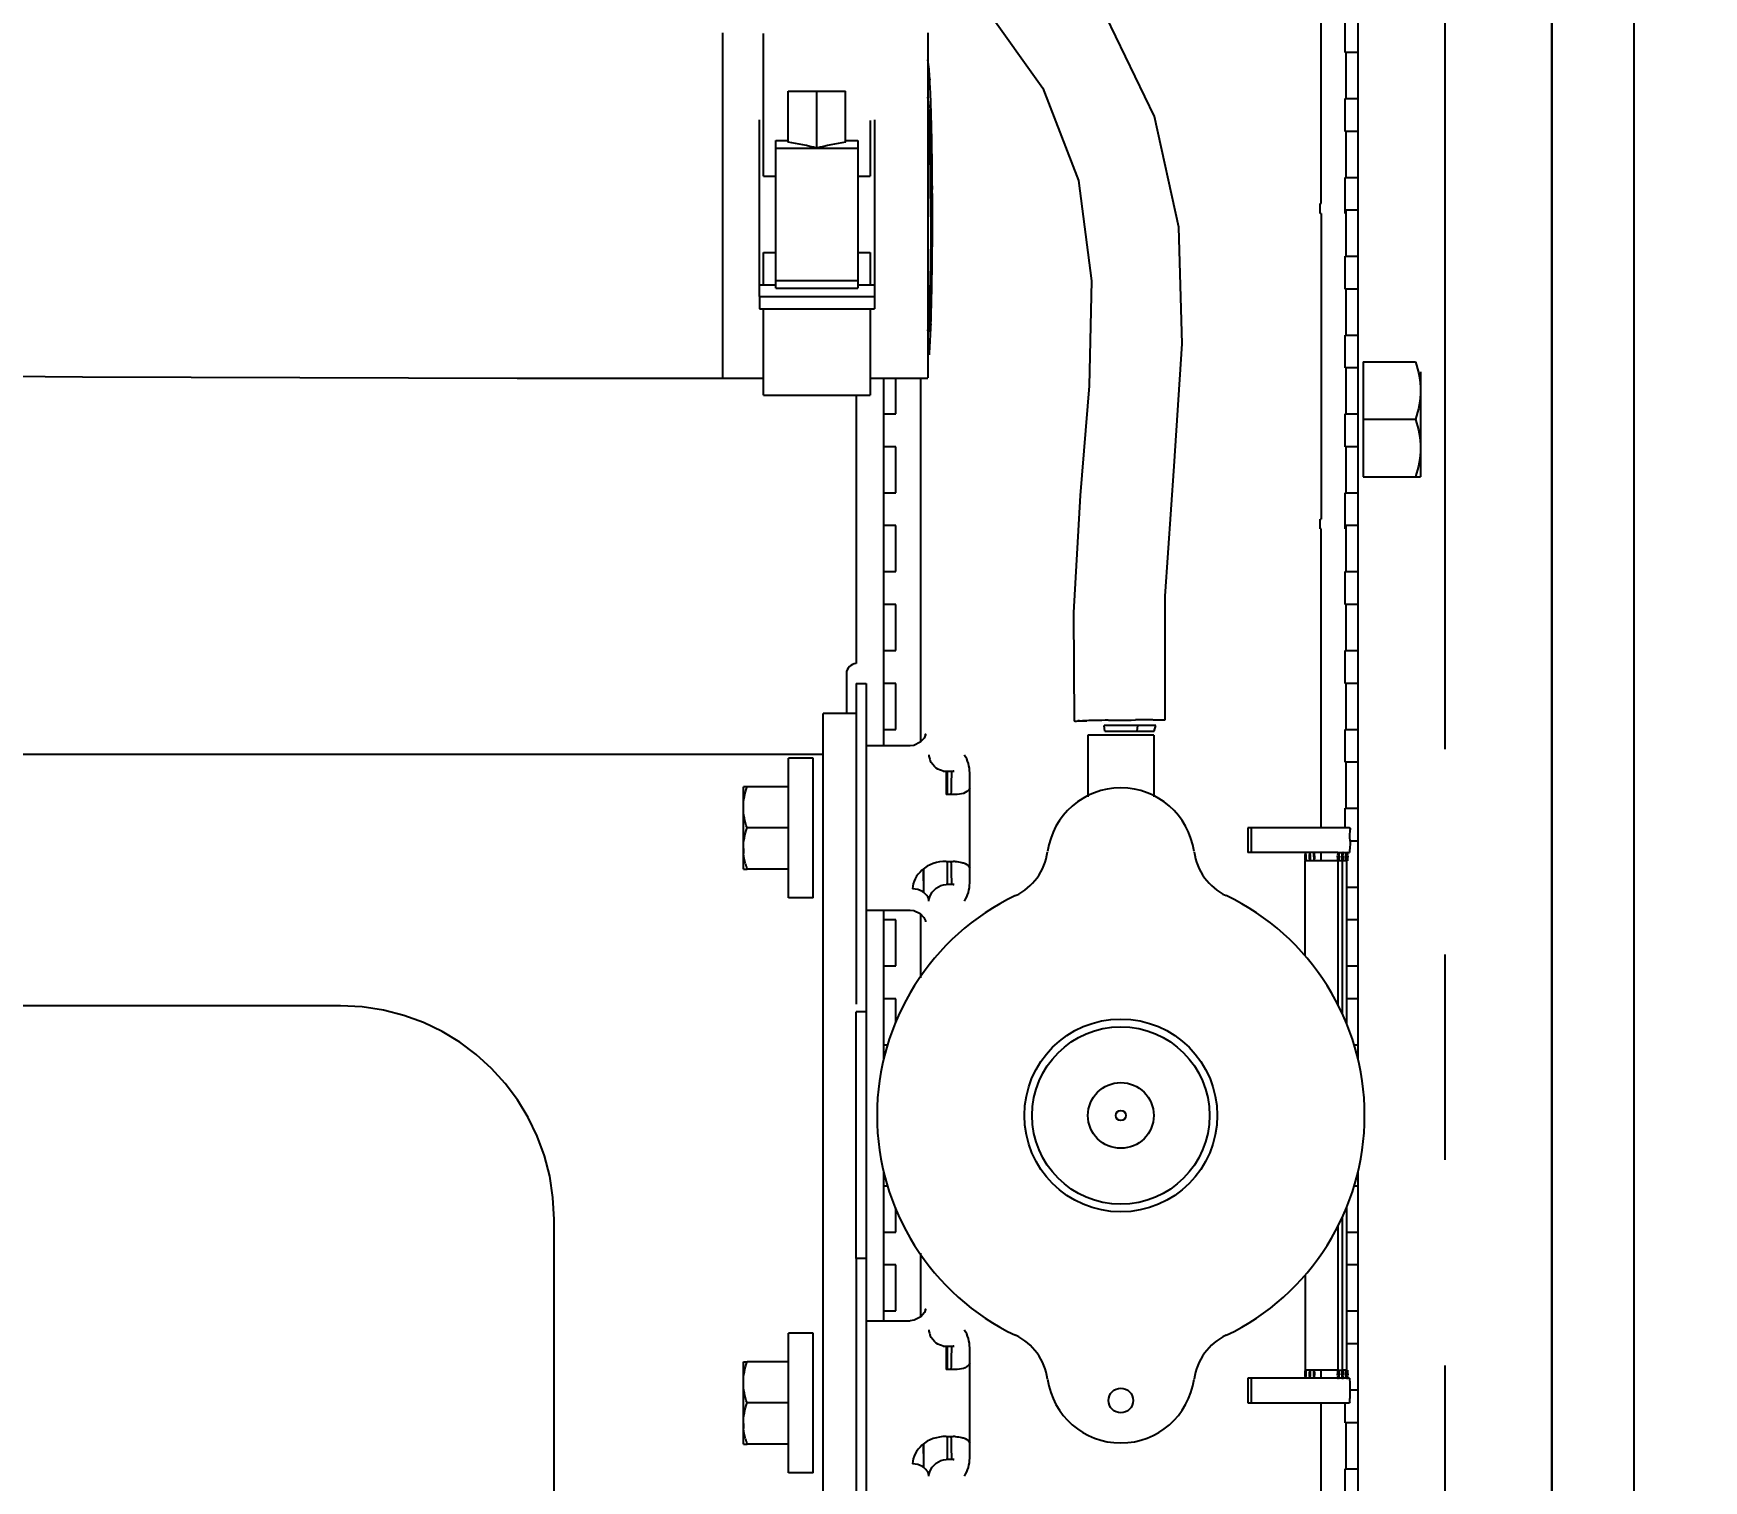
# Model space of a CAD drawing. Header units: millimetres. Extents: x 9130 to 9550, y -18883 to -17651.
# Drawn here: x 9357.52 to 9359.553, y -18045.248 to -18043.487 of the extents above; entities that cross this region are included whole.
import ezdxf

# ---------------------------------------------------------------- set-up
doc = ezdxf.new("R2010")
doc.units = ezdxf.units.MM
doc.linetypes.add('CENTER', pattern=[2, 1.25, -0.25, 0.25, -0.25])
for name, color, linetype in [('2706792_BM04DXF_CONTINUOUS_LINE', 7, 'Continuous'), ('3884027_DKREDXF_CONTINUOUS_LINE', 7, 'Continuous'), ('DEFAULT_1', 7, 'CENTER')]:
    doc.layers.add(name, color=color, linetype=linetype)
doc.styles.add('KOTE ZA MONNTAZU', font='simplex.shx', dxfattribs={"width": 0.7, "oblique": 8, "height": 3})
doc.dimstyles.new('KOTE ZA MONTAZU u cm', dxfattribs={"dimscale": 0, "dimtxt": 1.5, "dimasz": 1.5, "dimexe": 0.8, "dimexo": 0.1, "dimgap": 1, "dimtad": 1, "dimdec": 1, "dimlfac": 10, "dimzin": 12, "dimdsep": 46, "dimtxsty": 'KOTE ZA MONNTAZU', "dimcen": 1.5, "dimclrt": 1, "dimadec": 0, "dimazin": 0, "dimtfac": 1, "dimtdec": 1, "dimtmove": 0, "dimatfit": 3, "dimfxl": 1, "dimtolj": 2, "dimtzin": 0, "dimarcsym": 0})

# ---------------------------------------------------------------- blocks, each defined once
blk = doc.blocks.new('*D1102')
at = {"color": 0, "lineweight": -2, "transparency": 16777216}
for p, q in [((9345.4099, -18047.6265), (9345.4099, -18048.7074)), ((9359.4099, -18047.6265), (9359.4099, -18048.7074)), ((9346.0099, -18048.5074), (9358.8099, -18048.5074))]:
    blk.add_line(p, q, dxfattribs=at)
at = {"color": 0, "transparency": 16777216}
for points in [[(9346.0099, -18048.4074), (9346.0099, -18048.6074), (9345.4099, -18048.5074)], [(9358.8099, -18048.4074), (9358.8099, -18048.6074), (9359.4099, -18048.5074)]]:
    blk.add_solid(points, dxfattribs=at)
at = {"layer": 'Defpoints', "color": 0, "transparency": 16777216}
for p in [(9345.4099, -18047.5265), (9359.4099, -18047.5265), (9359.4099, -18048.5074)]:
    blk.add_point(p, dxfattribs=at)
at = {"color": 1, "transparency": 16777216, "insert": (9352.4099, -18047.7074), "char_height": 3, "width": 6.923188, "attachment_point": 5, "style": 'KOTE ZA MONNTAZU'}
blk.add_mtext('\\A2;{\\H0.4x;140 cm}', dxfattribs=at)

msp = doc.modelspace()

# ---------------------------------------------------------------- linework, layer by layer
at = {"color": 1}
for points in [[(9362.0099, -18042.1815), (9362.0099, -18047.1815), (9362.1099, -18047.1815), (9362.1099, -18042.1815), (9362.0099, -18042.1815), (9360.5684, -18043.254), (9359.3684, -18043.254), (9359.3684, -18046.354), (9360.5684, -18046.354), (9362.0099, -18047.1815)], [(9359.3684, -18043.254), (9359.4684, -18043.254), (9359.4684, -18046.354), (9360.4684, -18046.354), (9360.4684, -18043.254), (9360.5684, -18043.254), (9360.5684, -18046.354), (9359.3684, -18046.354), (9359.3684, -18043.254), (9360.4684, -18043.254)]]:
    msp.add_lwpolyline(points, dxfattribs=at)
at = {"layer": '2706792_BM04DXF_CONTINUOUS_LINE', "color": 7, "linetype": 'Continuous'}
msp.add_line((9359.3684, -18046.3582), (9359.3684, -18043.3281), dxfattribs=at)
at = {"layer": '3884027_DKREDXF_CONTINUOUS_LINE', "color": 7, "linetype": 'Continuous'}
for p, q in [((9359.0879, -18043.694), (9359.0879, -18043.138)), ((9359.1169, -18043.51), (9359.1169, -18043.47)), ((9359.1329, -18043.51), (9359.1329, -18043.47)), ((9358.3589, -18043.4859), (9358.3589, -18043.9059)), ((9358.4089, -18043.6604), (9358.4089, -18043.487)), ((9358.6089, -18043.4859), (9358.6089, -18043.9059)), ((9359.1179, -18043.51), (9359.1179, -18043.566)), ((9359.1329, -18043.51), (9359.1179, -18043.51)), ((9359.1169, -18043.606), (9359.1169, -18043.566)), ((9359.1179, -18043.566), (9359.1329, -18043.566)), ((9359.1329, -18043.606), (9359.1329, -18043.566)), ((9358.4039, -18043.8071), (9358.4039, -18043.592)), ((9358.5389, -18043.5929), (9358.5389, -18043.6604)), ((9358.5439, -18043.592), (9358.5439, -18043.8071)), ((9358.4239, -18043.617), (9358.4389, -18043.617)), ((9358.5089, -18043.617), (9358.5239, -18043.617)), ((9359.1179, -18043.606), (9359.1179, -18043.662)), ((9359.1329, -18043.606), (9359.1179, -18043.606)), ((9358.4089, -18043.6604), (9358.4239, -18043.6604)), ((9358.5239, -18043.6604), (9358.5389, -18043.6604)), ((9359.1169, -18043.706), (9359.1169, -18043.662)), ((9359.1179, -18043.662), (9359.1329, -18043.662)), ((9359.1329, -18043.702), (9359.1329, -18043.662)), ((9358.613, -18043.705), (9358.613, -18043.7019)), ((9358.613, -18043.707), (9358.613, -18043.705)), ((9359.0866, -18043.706), (9359.0866, -18043.694)), ((9359.0866, -18043.694), (9359.0879, -18043.694)), ((9359.1179, -18043.702), (9359.1179, -18043.758)), ((9359.1329, -18043.702), (9359.1179, -18043.702)), ((9358.6125, -18043.7099), (9358.613, -18043.707)), ((9358.613, -18043.7096), (9358.613, -18043.707)), ((9359.0879, -18043.706), (9359.0866, -18043.706)), ((9359.0879, -18043.706), (9359.0879, -18044.078)), ((9358.4089, -18043.7928), (9358.4089, -18043.7536)), ((9358.4089, -18043.7536), (9358.4239, -18043.7536)), ((9358.5239, -18043.7536), (9358.5389, -18043.7536)), ((9358.5389, -18043.7536), (9358.5389, -18043.7928)), ((9359.1169, -18043.798), (9359.1169, -18043.758)), ((9359.1179, -18043.758), (9359.1329, -18043.758)), ((9359.1329, -18043.798), (9359.1329, -18043.758)), ((9358.4039, -18043.7928), (9358.4239, -18043.7928)), ((9358.4039, -18043.8071), (9358.5439, -18043.8071)), ((9358.4239, -18043.797), (9358.5239, -18043.797)), ((9358.5239, -18043.7928), (9358.5439, -18043.7928)), ((9359.1179, -18043.798), (9359.1179, -18043.854)), ((9359.1329, -18043.798), (9359.1179, -18043.798)), ((9358.4089, -18043.927), (9358.4089, -18043.8211)), ((9358.5389, -18043.822), (9358.5389, -18043.927)), ((9358.6126, -18043.8405), (9358.6126, -18043.842)), ((9359.1169, -18043.894), (9359.1169, -18043.854)), ((9359.1179, -18043.854), (9359.1329, -18043.854)), ((9359.1329, -18043.894), (9359.1329, -18043.854)), ((9359.1389, -18043.8865), (9359.1389, -18044.0265)), ((9358.5699, -18043.95), (9358.5699, -18043.9059)), ((9358.5999, -18043.9059), (9358.5999, -18044.3495)), ((9359.1179, -18043.894), (9359.1179, -18043.95)), ((9359.1329, -18043.894), (9359.1179, -18043.894)), ((9358.5219, -18043.927), (9358.5219, -18044.254)), ((9358.5549, -18043.95), (9358.5549, -18043.99)), ((9358.5549, -18043.95), (9358.5699, -18043.95)), ((9359.1169, -18043.99), (9359.1169, -18043.95)), ((9359.1179, -18043.95), (9359.1329, -18043.95)), ((9359.1329, -18043.99), (9359.1329, -18043.95)), ((9358.5699, -18043.99), (9358.5549, -18043.99)), ((9358.5699, -18044.046), (9358.5699, -18043.99)), ((9359.1179, -18043.99), (9359.1179, -18044.046)), ((9359.1329, -18043.99), (9359.1179, -18043.99)), ((9358.5549, -18044.046), (9358.5549, -18044.086)), ((9358.5549, -18044.046), (9358.5699, -18044.046)), ((9359.1169, -18044.09), (9359.1169, -18044.046)), ((9359.1179, -18044.046), (9359.1329, -18044.046)), ((9359.1329, -18044.086), (9359.1329, -18044.046)), ((9358.5699, -18044.086), (9358.5549, -18044.086)), ((9358.5699, -18044.142), (9358.5699, -18044.086)), ((9359.0866, -18044.09), (9359.0866, -18044.078)), ((9359.0866, -18044.078), (9359.0879, -18044.078)), ((9359.0879, -18044.09), (9359.0866, -18044.09)), ((9359.0879, -18044.454), (9359.0879, -18044.09)), ((9359.1179, -18044.086), (9359.1179, -18044.142)), ((9359.1329, -18044.086), (9359.1179, -18044.086)), ((9358.5549, -18044.142), (9358.5549, -18044.182)), ((9358.5549, -18044.142), (9358.5699, -18044.142)), ((9359.1169, -18044.182), (9359.1169, -18044.142)), ((9359.1179, -18044.142), (9359.1329, -18044.142)), ((9359.1329, -18044.182), (9359.1329, -18044.142)), ((9358.5699, -18044.182), (9358.5549, -18044.182)), ((9358.5699, -18044.238), (9358.5699, -18044.182)), ((9359.1179, -18044.182), (9359.1179, -18044.238)), ((9359.1329, -18044.182), (9359.1179, -18044.182)), ((9358.5549, -18044.238), (9358.5549, -18044.278)), ((9358.5549, -18044.238), (9358.5699, -18044.238)), ((9359.1169, -18044.278), (9359.1169, -18044.238)), ((9359.1179, -18044.238), (9359.1329, -18044.238)), ((9359.1329, -18044.278), (9359.1329, -18044.238)), ((9358.5099, -18044.266), (9358.5099, -18044.3145)), ((9358.5699, -18044.278), (9358.5549, -18044.278)), ((9358.5699, -18044.334), (9358.5699, -18044.278)), ((9359.1179, -18044.278), (9359.1179, -18044.334)), ((9359.1329, -18044.278), (9359.1179, -18044.278)), ((9358.5549, -18044.334), (9358.5549, -18044.354)), ((9358.5549, -18044.334), (9358.5699, -18044.334)), ((9358.8244, -18044.336), (9358.8235, -18044.3292)), ((9358.8864, -18044.3292), (9358.8235, -18044.3292)), ((9358.8643, -18044.3292), (9358.8634, -18044.336)), ((9359.1169, -18044.374), (9359.1169, -18044.334)), ((9359.1179, -18044.334), (9359.1329, -18044.334)), ((9359.1329, -18044.374), (9359.1329, -18044.334)), ((9358.8839, -18044.3412), (9358.8039, -18044.3412)), ((9358.8244, -18044.336), (9358.8846, -18044.336)), ((9358.4694, -18044.539), (9358.4694, -18044.369)), ((9359.1179, -18044.374), (9359.1179, -18044.43)), ((9359.1329, -18044.374), (9359.1179, -18044.374)), ((9358.6312, -18044.385), (9358.6312, -18044.4132)), ((9358.6312, -18044.385), (9358.6399, -18044.385)), ((9358.6329, -18044.4132), (9358.6329, -18044.385)), ((9358.3844, -18044.504), (9358.3844, -18044.404)), ((9358.3889, -18044.404), (9358.3844, -18044.404)), ((9358.6399, -18044.4132), (9358.6312, -18044.4132)), ((9359.1169, -18044.454), (9359.1169, -18044.43)), ((9359.1179, -18044.43), (9359.1329, -18044.43)), ((9359.1329, -18044.47), (9359.1329, -18044.43)), ((9358.9985, -18044.454), (9358.9985, -18044.484)), ((9359.0029, -18044.454), (9358.9985, -18044.454)), ((9359.0029, -18044.484), (9359.0029, -18044.454)), ((9359.1329, -18044.47), (9359.1227, -18044.47)), ((9358.6312, -18044.4948), (9358.6399, -18044.4948)), ((9358.6329, -18044.523), (9358.6329, -18044.4948)), ((9359.1078, -18044.484), (9358.9985, -18044.484)), ((9359.1082, -18044.494), (9359.0682, -18044.494)), ((9359.0879, -18044.494), (9359.0879, -18044.484)), ((9359.1187, -18044.494), (9359.1096, -18044.494)), ((9359.1179, -18044.484), (9359.1179, -18044.494)), ((9358.3844, -18044.504), (9358.3889, -18044.504)), ((9358.6039, -18044.5197), (9358.6039, -18044.5037)), ((9358.6399, -18044.523), (9358.6312, -18044.523)), ((9359.1197, -18044.526), (9359.1329, -18044.526)), ((9359.1329, -18044.566), (9359.1329, -18044.526)), ((9358.5549, -18044.554), (9358.5549, -18044.566)), ((9358.5999, -18044.5586), (9358.5999, -18044.6365)), ((9358.5699, -18044.566), (9358.5549, -18044.566)), ((9358.5699, -18044.622), (9358.5699, -18044.566)), ((9359.1329, -18044.566), (9359.1197, -18044.566)), ((9358.5549, -18044.622), (9358.5549, -18044.662)), ((9358.5549, -18044.622), (9358.5699, -18044.622)), ((9359.1197, -18044.622), (9359.1329, -18044.622)), ((9359.1329, -18044.662), (9359.1329, -18044.622)), ((9358.5339, -18044.678), (9358.5219, -18044.678)), ((9358.5339, -18044.678), (9358.5339, -18044.978)), ((9358.5699, -18044.662), (9358.5549, -18044.662)), ((9358.5699, -18044.6914), (9358.5699, -18044.662)), ((9359.1329, -18044.662), (9359.1197, -18044.662)), ((9358.5549, -18044.718), (9358.5549, -18044.7367)), ((9358.5549, -18044.718), (9358.56, -18044.718)), ((9359.1278, -18044.718), (9359.1329, -18044.718)), ((9359.1329, -18044.7367), (9359.1329, -18044.718)), ((9358.5549, -18044.8713), (9358.5549, -18044.89)), ((9359.1329, -18044.89), (9359.1329, -18044.8713)), ((9358.56, -18044.89), (9358.5549, -18044.89)), ((9359.1329, -18044.89), (9359.1278, -18044.89)), ((9358.5699, -18044.946), (9358.5699, -18044.9166)), ((9358.5549, -18044.946), (9358.5549, -18044.986)), ((9358.5549, -18044.946), (9358.5699, -18044.946)), ((9359.1197, -18044.946), (9359.1329, -18044.946)), ((9359.1329, -18044.986), (9359.1329, -18044.946)), ((9358.5339, -18044.978), (9358.5219, -18044.978)), ((9358.5699, -18044.986), (9358.5549, -18044.986)), ((9358.5699, -18045.042), (9358.5699, -18044.986)), ((9358.5999, -18044.9715), (9358.5999, -18045.0494)), ((9359.1329, -18044.986), (9359.1197, -18044.986)), ((9358.5549, -18045.042), (9358.5549, -18045.054)), ((9358.5549, -18045.042), (9358.5699, -18045.042)), ((9359.1197, -18045.042), (9359.1329, -18045.042)), ((9359.1329, -18045.082), (9359.1329, -18045.042)), ((9358.4694, -18045.239), (9358.4694, -18045.069)), ((9358.6312, -18045.085), (9358.6312, -18045.1132)), ((9358.6312, -18045.085), (9358.6399, -18045.085)), ((9358.6329, -18045.1132), (9358.6329, -18045.085)), ((9359.1329, -18045.082), (9359.1197, -18045.082)), ((9358.3844, -18045.204), (9358.3844, -18045.104)), ((9358.3844, -18045.104), (9358.3889, -18045.104)), ((9358.6399, -18045.1132), (9358.6312, -18045.1132)), ((9358.9985, -18045.124), (9358.9985, -18045.154)), ((9359.1078, -18045.124), (9358.9985, -18045.124)), ((9359.0029, -18045.154), (9359.0029, -18045.124)), ((9359.1082, -18045.114), (9359.0682, -18045.114)), ((9359.0879, -18045.124), (9359.0879, -18045.114)), ((9359.1096, -18045.114), (9359.1134, -18045.114)), ((9359.1187, -18045.114), (9359.1148, -18045.114)), ((9359.1179, -18045.114), (9359.1179, -18045.124)), ((9359.1227, -18045.138), (9359.1329, -18045.138)), ((9359.1329, -18045.178), (9359.1329, -18045.138)), ((9358.9985, -18045.154), (9359.0029, -18045.154)), ((9359.0879, -18046.47), (9359.0879, -18045.154)), ((9359.1169, -18045.178), (9359.1169, -18045.154)), ((9359.1179, -18045.178), (9359.1179, -18045.234)), ((9359.1329, -18045.178), (9359.1179, -18045.178)), ((9358.3844, -18045.204), (9358.3889, -18045.204)), ((9358.6039, -18045.2199), (9358.6039, -18045.2037)), ((9358.6312, -18045.1948), (9358.6399, -18045.1948)), ((9358.6329, -18045.223), (9358.6329, -18045.1948)), ((9358.6399, -18045.223), (9358.6312, -18045.223)), ((9359.1169, -18045.274), (9359.1169, -18045.234)), ((9359.1179, -18045.234), (9359.1329, -18045.234)), ((9359.1329, -18045.274), (9359.1329, -18045.234))]:
    msp.add_line(p, q, dxfattribs=at)
at = {"layer": '3884027_DKREDXF_CONTINUOUS_LINE', "color": 6, "linetype": 'Continuous'}
for p, q in [((9359.1329, -18043.566), (9359.1329, -18043.51)), ((9358.6113, -18043.5425), (9358.6089, -18043.5548)), ((9358.4389, -18043.6193), (9358.4389, -18043.557)), ((9358.4389, -18043.557), (9358.5089, -18043.557)), ((9358.4739, -18043.6266), (9358.4739, -18043.557)), ((9358.5089, -18043.6193), (9358.5089, -18043.557)), ((9358.4239, -18043.797), (9358.4239, -18043.617)), ((9358.5239, -18043.617), (9358.5239, -18043.797)), ((9359.1329, -18043.662), (9359.1329, -18043.606)), ((9358.4239, -18043.6266), (9358.5239, -18043.6266)), ((9359.1329, -18043.758), (9359.1329, -18043.702)), ((9358.4039, -18043.8071), (9358.4039, -18043.822)), ((9358.4239, -18043.7874), (9358.5239, -18043.7874)), ((9358.5439, -18043.8071), (9358.5439, -18043.822)), ((9359.1329, -18043.854), (9359.1329, -18043.798)), ((9358.4039, -18043.822), (9358.5439, -18043.822)), ((9358.6096, -18043.846), (9358.6131, -18043.8279)), ((9358.6121, -18043.8512), (9358.6103, -18043.842)), ((9359.1389, -18043.8865), (9359.2026, -18043.8865)), ((9358.1089, -18043.9065), (9358.4089, -18043.9065)), ((9358.5389, -18043.9065), (9358.6089, -18043.9065)), ((9358.5549, -18043.9059), (9358.5549, -18043.95)), ((9359.1329, -18043.95), (9359.1329, -18043.894)), ((9359.2089, -18043.8987), (9359.2089, -18044.0265)), ((9358.4089, -18043.927), (9358.5389, -18043.927)), ((9359.1389, -18043.9565), (9359.2026, -18043.9565)), ((9358.5549, -18043.99), (9358.5549, -18044.046)), ((9359.1329, -18044.046), (9359.1329, -18043.99)), ((9359.1389, -18044.0265), (9359.2089, -18044.0265)), ((9358.5549, -18044.086), (9358.5549, -18044.142)), ((9359.1329, -18044.142), (9359.1329, -18044.086)), ((9358.898, -18044.3225), (9358.8977, -18044.1718)), ((9358.5549, -18044.182), (9358.5549, -18044.238)), ((9359.1329, -18044.238), (9359.1329, -18044.182)), ((9358.5219, -18044.278), (9358.5219, -18044.6684)), ((9358.5219, -18044.278), (9358.5339, -18044.278)), ((9358.5339, -18044.278), (9358.5339, -18044.678)), ((9358.5549, -18044.278), (9358.5549, -18044.334)), ((9359.1329, -18044.334), (9359.1329, -18044.278)), ((9358.4814, -18045.2645), (9358.4814, -18044.3145)), ((9358.5214, -18044.3145), (9358.4814, -18044.3145)), ((9358.7916, -18044.3237), (9358.7919, -18044.3237)), ((9358.7936, -18044.3236), (9358.7945, -18044.3236)), ((9358.7945, -18044.3236), (9358.7956, -18044.3236)), ((9358.7956, -18044.3236), (9358.7971, -18044.3235)), ((9358.8287, -18044.3229), (9358.8341, -18044.3229)), ((9358.8453, -18044.3227), (9358.8509, -18044.3226)), ((9358.8509, -18044.3226), (9358.8564, -18044.3226)), ((9358.8564, -18044.3226), (9358.8618, -18044.3225)), ((9358.8846, -18044.336), (9358.8864, -18044.3292)), ((9358.5874, -18044.354), (9358.5339, -18044.354)), ((9358.592, -18044.3535), (9358.5874, -18044.354)), ((9358.5997, -18044.3497), (9358.592, -18044.3535)), ((9358.6061, -18044.3409), (9358.6062, -18044.3406)), ((9358.8039, -18044.3412), (9358.8039, -18044.416)), ((9358.8839, -18044.3412), (9358.8839, -18044.416)), ((9358.4814, -18044.3645), (9356.2353, -18044.3645)), ((9358.4394, -18044.539), (9358.4394, -18044.369)), ((9358.4694, -18044.369), (9358.4394, -18044.369)), ((9359.1329, -18044.43), (9359.1329, -18044.374)), ((9358.6399, -18044.385), (9358.641, -18044.385)), ((9358.6599, -18044.521), (9358.6599, -18044.387)), ((9358.4394, -18044.404), (9358.3889, -18044.404)), ((9358.4394, -18044.454), (9358.3889, -18044.454)), ((9359.1222, -18044.454), (9359.0029, -18044.454)), ((9359.1329, -18044.526), (9359.1329, -18044.47)), ((9359.0682, -18044.6098), (9359.0682, -18044.494)), ((9359.1082, -18044.494), (9359.1082, -18044.6692)), ((9359.1096, -18044.484), (9359.1131, -18044.484)), ((9359.1134, -18044.494), (9359.1134, -18044.68)), ((9359.1148, -18044.484), (9359.1183, -18044.484)), ((9359.1187, -18044.494), (9359.1187, -18044.6928)), ((9359.1201, -18044.484), (9359.1222, -18044.484)), ((9358.4394, -18044.504), (9358.3889, -18044.504)), ((9358.6038, -18044.514), (9358.6036, -18044.5039)), ((9358.604, -18044.5232), (9358.6038, -18044.514)), ((9358.4694, -18044.539), (9358.4394, -18044.539)), ((9358.6042, -18044.5317), (9358.604, -18044.5232)), ((9358.641, -18044.523), (9358.6399, -18044.523)), ((9358.5339, -18044.554), (9358.5874, -18044.554)), ((9358.5549, -18044.566), (9358.5549, -18044.622)), ((9358.606, -18044.5671), (9358.6063, -18044.5682)), ((9359.1329, -18044.622), (9359.1329, -18044.566)), ((9358.5214, -18044.678), (9358.5214, -18044.978)), ((9358.5549, -18044.662), (9358.5549, -18044.718)), ((9359.1329, -18044.718), (9359.1329, -18044.662)), ((9358.5549, -18044.89), (9358.5549, -18044.946)), ((9359.1329, -18044.946), (9359.1329, -18044.89)), ((9359.1187, -18044.9152), (9359.1187, -18045.114)), ((9359.1082, -18044.9388), (9359.1082, -18045.114)), ((9359.1134, -18044.928), (9359.1134, -18045.114)), ((9358.5219, -18044.978), (9358.5219, -18045.378)), ((9358.5339, -18044.978), (9358.5339, -18045.378)), ((9358.5549, -18044.986), (9358.5549, -18045.042)), ((9359.1329, -18045.042), (9359.1329, -18044.986)), ((9359.0682, -18044.9982), (9359.0682, -18045.114)), ((9358.5339, -18045.054), (9358.5874, -18045.054)), ((9358.5925, -18045.0533), (9358.5874, -18045.054)), ((9358.6004, -18045.0492), (9358.5925, -18045.0533)), ((9358.4394, -18045.239), (9358.4394, -18045.069)), ((9358.4694, -18045.069), (9358.4394, -18045.069)), ((9358.6399, -18045.085), (9358.641, -18045.085)), ((9358.6599, -18045.221), (9358.6599, -18045.087)), ((9359.1329, -18045.138), (9359.1329, -18045.082)), ((9358.4394, -18045.104), (9358.3889, -18045.104)), ((9359.1131, -18045.124), (9359.1096, -18045.124)), ((9359.1183, -18045.124), (9359.1148, -18045.124)), ((9359.1222, -18045.124), (9359.1201, -18045.124)), ((9358.4394, -18045.154), (9358.3889, -18045.154)), ((9359.0029, -18045.154), (9359.1222, -18045.154)), ((9359.1329, -18045.234), (9359.1329, -18045.178)), ((9358.4394, -18045.204), (9358.3889, -18045.204)), ((9358.641, -18045.223), (9358.6399, -18045.223)), ((9358.4694, -18045.239), (9358.4394, -18045.239))]:
    msp.add_line(p, q, dxfattribs=at)
for points in [[(9358.5911, -18043.3711), (9358.6793, -18043.4555), (9358.749, -18043.5534), (9358.7924, -18043.666)], [(9358.8977, -18044.1718), (9358.9088, -18044.0134), (9358.9187, -18043.8646), (9358.9144, -18043.7226), (9358.8848, -18043.5878), (9358.826, -18043.4662)], [(9358.7924, -18043.666), (9358.8081, -18043.7878), (9358.8052, -18043.9158)], [(9356.5051, -18043.8919), (9357.0325, -18043.8999), (9357.5798, -18043.9049), (9358.1089, -18043.9065)], [(9358.8052, -18043.9158), (9358.7946, -18044.0493), (9358.7861, -18044.1916), (9358.7871, -18044.3239)], [(9358.7919, -18044.3237), (9358.7954, -18044.3236), (9358.8026, -18044.3234)], [(9358.6062, -18044.3406), (9358.6063, -18044.3397), (9358.606, -18044.3407), (9358.6043, -18044.3445), (9358.5997, -18044.3497)], [(9358.5874, -18044.554), (9358.592, -18044.5545), (9358.5995, -18044.5581)], [(9358.5995, -18044.5581), (9358.604, -18044.5631), (9358.606, -18044.5671)], [(9358.6061, -18045.0408), (9358.6063, -18045.0398), (9358.6061, -18045.0403), (9358.6048, -18045.0437), (9358.6004, -18045.0492)], [(9358.6039, -18045.2207), (9358.6037, -18045.2109), (9358.6036, -18045.2039)], [(9358.6042, -18045.2327), (9358.6042, -18045.2296), (9358.6039, -18045.2207)]]:
    msp.add_lwpolyline(points, dxfattribs=at)
at = {"layer": '3884027_DKREDXF_CONTINUOUS_LINE', "color": 7, "linetype": 'Continuous'}
for centre, radius in [((9358.8439, -18044.804), 0.1174), ((9358.8439, -18044.804), 0.108), ((9358.8439, -18044.804), 0.04), ((9358.8439, -18044.804), 0.00623), ((9358.8439, -18045.151), 0.015)]:
    msp.add_circle(centre, radius, dxfattribs=at)
for centre, radius, start, end in [((9357.6394, -18043.6362), 0.9726, 2.3739, 2.7416), ((9354.7387, -18043.7056), 3.8744, 0.3521, 0.4984), ((9354.5326, -18043.7069), 4.0805, 0.0694, 0.3517), ((9353.2927, -18043.7067), 5.3218, 0.1928, 0.3228), ((9353.2107, -18043.707), 5.4039, 0.0642, 0.193), ((9353.2023, -18043.707), 5.4123, 359.8071, 0.0644), ((9354.4973, -18043.707), 4.1157, 359.7899, 359.9646), ((9354.5733, -18043.7073), 4.0398, 359.648, 359.7901), ((9356.4189, -18043.7649), 2.1951, 357.9475, 358.4178), ((9357.1398, -18043.791), 1.4737, 357.3428, 357.9561), ((9356.9664, -18043.8997), 1.6472, 2.0604, 2.3506), ((9358.5219, -18044.266), 0.012, 90, 180), ((9358.4503, -18044.479), 0.0659, 180.02, 185.3541), ((9358.487, -18044.4712), 0.1034, 194.7506, 198.5098), ((9358.6399, -18044.5426), 0.0478, 87.3087, 89.9923), ((9358.4503, -18045.179), 0.0659, 180.02, 185.3541), ((9358.487, -18045.1712), 0.1034, 194.7506, 198.5098), ((9358.6399, -18045.2426), 0.0478, 87.3079, 89.9923)]:
    msp.add_arc(centre, radius, start, end, dxfattribs=at)
at = {"layer": '3884027_DKREDXF_CONTINUOUS_LINE', "color": 6, "linetype": 'Continuous'}
for centre, radius, start, end in [((9358.8091, -18044.8707), 0.5473, 91.625, 91.8282), ((9358.8572, -18046.808), 2.4852, 91.0135, 91.3866), ((9358.9095, -18049.5978), 5.2755, 90.8781, 91.0456), ((9358.896, -18047.4946), 3.1723, 90.2338, 90.6182), ((9358.632, -18044.3633), 0.0219, 184.4157, 188.2891), ((9358.6322, -18044.3633), 0.0221, 188.295, 202.4636), ((9358.6313, -18044.3647), 0.0203, 259.6964, 264.8362), ((9358.6312, -18044.3648), 0.0202, 264.8338, 269.9962), ((9358.6399, -18044.405), 0.02, 87.5239, 89.9961), ((9358.8439, -18044.4952), 0.09, 7.8997, 172.1003), ((9358.6854, -18044.4733), 0.07, 295.6025, 352.1003), ((9359.0024, -18044.4733), 0.07, 187.8997, 244.3975), ((9358.8439, -18044.804), 0.2968, 115.6025, 244.3975), ((9358.6399, -18044.503), 0.02, 270.0039, 272.476), ((9358.8439, -18044.804), 0.2968, 295.6025, 64.3975), ((9358.632, -18045.0633), 0.0219, 184.4156, 188.2857), ((9358.6322, -18045.0633), 0.0221, 188.2855, 202.4585), ((9358.6313, -18045.0647), 0.0203, 259.7084, 264.8435), ((9358.6312, -18045.0648), 0.0202, 264.8405, 269.9941), ((9358.6399, -18045.105), 0.02, 87.524, 89.9961), ((9358.6854, -18045.1347), 0.07, 7.8997, 64.3975), ((9359.0024, -18045.1347), 0.07, 115.6025, 172.1003), ((9358.8439, -18045.1127), 0.09, 187.8997, 352.1003), ((9358.6399, -18045.203), 0.02, 270.0039, 272.4761)]:
    msp.add_arc(centre, radius, start, end, dxfattribs=at)
at = {"layer": '3884027_DKREDXF_CONTINUOUS_LINE', "color": 7, "linetype": 'Continuous'}
for centre, start_param, end_param in [((9358.608, -18043.707), 0.207219, 2.956124), ((9358.6074, -18043.7099), 1.570796, 2.526718)]:
    msp.add_ellipse(centre, major_axis=(0, -0.145), ratio=0.034921, start_param=start_param, end_param=end_param, dxfattribs=at)
at = {"layer": '3884027_DKREDXF_CONTINUOUS_LINE', "color": 6, "linetype": 'Continuous'}
for centre, major_axis, ratio, start_param, end_param in [((9358.4039, -18043.707), (-0.1559, 0), 0.57735, -2.036498, -1.797252), ((9358.5439, -18043.707), (-0.1559, 0), 0.57735, 4.938845, 5.178091), ((9358.6404, -18044.454), (0, -0.102), 0.034921, -2.313895, -1.98298), ((9358.6404, -18044.454), (0, -0.102), 0.034921, -1.158613, -0.82768), ((9358.6404, -18045.154), (0, -0.102), 0.034921, -2.313909, -1.982979), ((9358.6404, -18045.154), (0, -0.102), 0.034921, -1.158612, -0.827695)]:
    msp.add_ellipse(centre, major_axis=major_axis, ratio=ratio, start_param=start_param, end_param=end_param, dxfattribs=at)
at = {"layer": '3884027_DKREDXF_CONTINUOUS_LINE', "color": 7, "linetype": 'Continuous'}
for points, knots in [([(9358.6119, -18043.5547), (9358.6117, -18043.5504), (9358.6109, -18043.5385), (9358.6107, -18043.5264), (9358.6089, -18043.519)], [0, 0, 0, 0, 0.35988, 1, 1, 1, 1]), ([(9358.6131, -18043.5885), (9358.613, -18043.5854), (9358.6127, -18043.5742), (9358.6123, -18043.5629), (9358.6119, -18043.5547)], [0, 0, 0, 0, 0.274319, 1, 1, 1, 1]), ([(9358.6109, -18043.5897), (9358.6108, -18043.5868), (9358.6103, -18043.5784), (9358.6099, -18043.5699), (9358.6089, -18043.5645)], [0, 0, 0, 0, 0.344444, 1, 1, 1, 1]), ([(9358.6129, -18043.6719), (9358.6128, -18043.6647), (9358.6125, -18043.6394), (9358.612, -18043.6141), (9358.6112, -18043.5959)], [0, 0, 0, 0, 0.283876, 1, 1, 1, 1]), ([(9358.6145, -18043.6767), (9358.6144, -18043.6688), (9358.6142, -18043.6394), (9358.6137, -18043.61), (9358.6131, -18043.5885)], [0, 0, 0, 0, 0.269319, 1, 1, 1, 1]), ([(9358.6131, -18043.8255), (9358.6133, -18043.818), (9358.6141, -18043.7846), (9358.6145, -18043.7511), (9358.6145, -18043.7252)], [0, 0, 0, 0, 0.225337, 1, 1, 1, 1]), ([(9358.6109, -18043.8243), (9358.6112, -18043.8182), (9358.6124, -18043.7875), (9358.6128, -18043.7567), (9358.613, -18043.7321)], [0, 0, 0, 0, 0.199993, 1, 1, 1, 1]), ([(9358.609, -18043.8489), (9358.6092, -18043.8476), (9358.6102, -18043.8394), (9358.6106, -18043.8312), (9358.6109, -18043.8243)], [0, 0, 0, 0, 0.160232, 1, 1, 1, 1]), ([(9358.6599, -18044.405), (9358.6599, -18044.4062), (9358.6553, -18044.4131), (9358.6463, -18044.4132), (9358.6399, -18044.4132)], [0, 0, 0, 0, 0.152855, 1, 1, 1, 1]), ([(9358.6312, -18044.4948), (9358.6208, -18044.4948), (9358.6009, -18044.501), (9358.5906, -18044.5196), (9358.5902, -18044.5282)], [0, 0, 0, 0, 0.549815, 1, 1, 1, 1]), ([(9358.6505, -18044.4961), (9358.6519, -18044.4964), (9358.6554, -18044.4975), (9358.6599, -18044.5004), (9358.6599, -18044.503)], [0, 0, 0, 0, 0.341533, 1, 1, 1, 1]), ([(9359.0679, -18044.484), (9359.0688, -18044.484), (9359.0672, -18044.4895), (9359.0682, -18044.4916), (9359.0682, -18044.494)], [0, 0, 0, 0, 0.293643, 1, 1, 1, 1]), ([(9359.0693, -18044.494), (9359.0693, -18044.4916), (9359.0703, -18044.4895), (9359.0686, -18044.484), (9359.0696, -18044.484)], [0, 0, 0, 0, 0.70639, 1, 1, 1, 1]), ([(9359.0731, -18044.484), (9359.0741, -18044.484), (9359.0724, -18044.4895), (9359.0735, -18044.4916), (9359.0735, -18044.494)], [0, 0, 0, 0, 0.293643, 1, 1, 1, 1]), ([(9359.0745, -18044.494), (9359.0745, -18044.4916), (9359.0755, -18044.4895), (9359.0739, -18044.484), (9359.0748, -18044.484)], [0, 0, 0, 0, 0.70639, 1, 1, 1, 1]), ([(9359.0785, -18044.4848), (9359.0785, -18044.4853), (9359.0787, -18044.4883), (9359.0787, -18044.4914), (9359.0787, -18044.494)], [0, 0, 0, 0, 0.163321, 1, 1, 1, 1]), ([(9359.0797, -18044.494), (9359.0797, -18044.4916), (9359.0807, -18044.4895), (9359.0791, -18044.484), (9359.0801, -18044.484)], [0, 0, 0, 0, 0.70639, 1, 1, 1, 1]), ([(9359.1082, -18044.494), (9359.1082, -18044.4916), (9359.1072, -18044.4895), (9359.1088, -18044.484), (9359.1078, -18044.484)], [0, 0, 0, 0, 0.706395, 1, 1, 1, 1]), ([(9359.1096, -18044.484), (9359.1086, -18044.484), (9359.1102, -18044.4895), (9359.1092, -18044.4916), (9359.1092, -18044.494)], [0, 0, 0, 0, 0.293605, 1, 1, 1, 1]), ([(9359.1134, -18044.494), (9359.1134, -18044.4916), (9359.1124, -18044.4895), (9359.1141, -18044.484), (9359.1131, -18044.484)], [0, 0, 0, 0, 0.706395, 1, 1, 1, 1]), ([(9359.1148, -18044.484), (9359.1138, -18044.484), (9359.1155, -18044.4895), (9359.1145, -18044.4916), (9359.1145, -18044.494)], [0, 0, 0, 0, 0.293605, 1, 1, 1, 1]), ([(9359.1187, -18044.494), (9359.1187, -18044.4916), (9359.1177, -18044.4895), (9359.1193, -18044.484), (9359.1183, -18044.484)], [0, 0, 0, 0, 0.706395, 1, 1, 1, 1]), ([(9359.1201, -18044.484), (9359.1191, -18044.484), (9359.1207, -18044.4895), (9359.1197, -18044.4916), (9359.1197, -18044.494)], [0, 0, 0, 0, 0.293605, 1, 1, 1, 1]), ([(9358.6102, -18044.543), (9358.6103, -18044.5412), (9358.6121, -18044.5313), (9358.6229, -18044.523), (9358.6312, -18044.523)], [0, 0, 0, 0, 0.174388, 1, 1, 1, 1]), ([(9358.6599, -18045.105), (9358.6599, -18045.1062), (9358.6553, -18045.1131), (9358.6463, -18045.1132), (9358.6399, -18045.1132)], [0, 0, 0, 0, 0.152856, 1, 1, 1, 1]), ([(9359.0682, -18045.114), (9359.0682, -18045.1164), (9359.0672, -18045.1185), (9359.0688, -18045.124), (9359.0679, -18045.124)], [0, 0, 0, 0, 0.70639, 1, 1, 1, 1]), ([(9359.0696, -18045.124), (9359.0686, -18045.124), (9359.0703, -18045.1185), (9359.0693, -18045.1164), (9359.0693, -18045.114)], [0, 0, 0, 0, 0.293643, 1, 1, 1, 1]), ([(9359.0735, -18045.114), (9359.0735, -18045.1164), (9359.0724, -18045.1185), (9359.0741, -18045.124), (9359.0731, -18045.124)], [0, 0, 0, 0, 0.70639, 1, 1, 1, 1]), ([(9359.0748, -18045.124), (9359.0739, -18045.124), (9359.0755, -18045.1185), (9359.0745, -18045.1164), (9359.0745, -18045.114)], [0, 0, 0, 0, 0.293643, 1, 1, 1, 1]), ([(9359.0787, -18045.114), (9359.0787, -18045.1164), (9359.0777, -18045.1185), (9359.0793, -18045.124), (9359.0783, -18045.124)], [0, 0, 0, 0, 0.70639, 1, 1, 1, 1]), ([(9359.0801, -18045.124), (9359.0791, -18045.124), (9359.0807, -18045.1185), (9359.0797, -18045.1164), (9359.0797, -18045.114)], [0, 0, 0, 0, 0.293643, 1, 1, 1, 1]), ([(9359.1078, -18045.124), (9359.1088, -18045.124), (9359.1072, -18045.1185), (9359.1082, -18045.1164), (9359.1082, -18045.114)], [0, 0, 0, 0, 0.293605, 1, 1, 1, 1]), ([(9359.1092, -18045.114), (9359.1092, -18045.1164), (9359.1102, -18045.1185), (9359.1086, -18045.124), (9359.1096, -18045.124)], [0, 0, 0, 0, 0.706395, 1, 1, 1, 1]), ([(9359.1131, -18045.124), (9359.1141, -18045.124), (9359.1124, -18045.1185), (9359.1134, -18045.1164), (9359.1134, -18045.114)], [0, 0, 0, 0, 0.293605, 1, 1, 1, 1]), ([(9359.1145, -18045.114), (9359.1145, -18045.1164), (9359.1155, -18045.1185), (9359.1138, -18045.124), (9359.1148, -18045.124)], [0, 0, 0, 0, 0.706395, 1, 1, 1, 1]), ([(9359.1183, -18045.124), (9359.1193, -18045.124), (9359.1177, -18045.1185), (9359.1187, -18045.1164), (9359.1187, -18045.114)], [0, 0, 0, 0, 0.293605, 1, 1, 1, 1]), ([(9359.1197, -18045.114), (9359.1197, -18045.1164), (9359.1207, -18045.1185), (9359.1191, -18045.124), (9359.1201, -18045.124)], [0, 0, 0, 0, 0.706395, 1, 1, 1, 1]), ([(9358.6312, -18045.1948), (9358.6208, -18045.1948), (9358.6009, -18045.201), (9358.5906, -18045.2196), (9358.5902, -18045.2282)], [0, 0, 0, 0, 0.549794, 1, 1, 1, 1]), ([(9358.6505, -18045.1961), (9358.6519, -18045.1964), (9358.6554, -18045.1975), (9358.6599, -18045.2004), (9358.6599, -18045.203)], [0, 0, 0, 0, 0.341531, 1, 1, 1, 1]), ([(9358.6102, -18045.243), (9358.6103, -18045.2412), (9358.6121, -18045.2313), (9358.6229, -18045.223), (9358.6312, -18045.223)], [0, 0, 0, 0, 0.174396, 1, 1, 1, 1])]:
    msp.add_open_spline(points, degree=3, knots=knots, dxfattribs=at)
for points in [[(9358.6108, -18043.8782), (9358.6113, -18043.8719), (9358.6116, -18043.8656), (9358.6119, -18043.8593)], [(9358.3844, -18044.429), (9358.3844, -18044.4205), (9358.3862, -18044.412), (9358.3889, -18044.404)], [(9358.3889, -18044.454), (9358.3862, -18044.446), (9358.3844, -18044.4375), (9358.3844, -18044.429)], [(9358.3844, -18044.479), (9358.3844, -18044.4705), (9358.3862, -18044.462), (9358.3889, -18044.454)], [(9358.3869, -18044.4975), (9358.3859, -18044.4934), (9358.3851, -18044.4893), (9358.3847, -18044.4851)], [(9358.6421, -18044.4949), (9358.645, -18044.495), (9358.6478, -18044.4954), (9358.6505, -18044.4961)], [(9358.6025, -18044.5315), (9358.5989, -18044.5293), (9358.5945, -18044.5282), (9358.5902, -18044.5282)], [(9358.6102, -18044.543), (9358.6101, -18044.5384), (9358.6065, -18044.5339), (9358.6025, -18044.5315)], [(9358.3844, -18045.129), (9358.3844, -18045.1205), (9358.3862, -18045.112), (9358.3889, -18045.104)], [(9358.3889, -18045.154), (9358.3862, -18045.146), (9358.3844, -18045.1375), (9358.3844, -18045.129)], [(9358.3844, -18045.179), (9358.3844, -18045.1705), (9358.3862, -18045.162), (9358.3889, -18045.154)], [(9358.3869, -18045.1975), (9358.3859, -18045.1934), (9358.3851, -18045.1893), (9358.3847, -18045.1851)], [(9358.6421, -18045.1949), (9358.645, -18045.195), (9358.6478, -18045.1954), (9358.6505, -18045.1961)], [(9358.6025, -18045.2315), (9358.5989, -18045.2293), (9358.5945, -18045.2282), (9358.5902, -18045.2282)], [(9358.6102, -18045.243), (9358.6101, -18045.2384), (9358.6065, -18045.2339), (9358.6025, -18045.2315)]]:
    msp.add_open_spline(points, degree=3, dxfattribs=at)
at = {"layer": '3884027_DKREDXF_CONTINUOUS_LINE', "color": 6, "linetype": 'Continuous'}
for points in [[(9359.2026, -18043.8865), (9359.2064, -18043.8977), (9359.2089, -18043.9096), (9359.2089, -18043.9215)], [(9359.2089, -18043.9215), (9359.2089, -18043.9333), (9359.2064, -18043.9453), (9359.2026, -18043.9565)], [(9359.2026, -18043.9565), (9359.2064, -18043.9677), (9359.2089, -18043.9796), (9359.2089, -18043.9915)], [(9359.2089, -18043.9915), (9359.2089, -18044.0033), (9359.2064, -18044.0153), (9359.2026, -18044.0265)], [(9358.8341, -18044.3229), (9358.8379, -18044.3228), (9358.8416, -18044.3228), (9358.8453, -18044.3227)], [(9358.8831, -18044.3224), (9358.8865, -18044.3223), (9358.89, -18044.3223), (9358.8935, -18044.3224)], [(9358.6193, -18044.3811), (9358.616, -18044.3788), (9358.6133, -18044.3754), (9358.6118, -18044.3717)], [(9358.6599, -18044.387), (9358.6599, -18044.3793), (9358.6578, -18044.3713), (9358.6535, -18044.365)], [(9358.6276, -18044.3847), (9358.6247, -18044.3841), (9358.6217, -18044.3829), (9358.6193, -18044.3811)], [(9358.6535, -18044.543), (9358.6578, -18044.5367), (9358.6599, -18044.5287), (9358.6599, -18044.521)], [(9358.6599, -18045.087), (9358.6599, -18045.0793), (9358.6578, -18045.0713), (9358.6535, -18045.065)], [(9358.6193, -18045.0811), (9358.616, -18045.0788), (9358.6133, -18045.0754), (9358.6118, -18045.0717)], [(9358.6276, -18045.0847), (9358.6247, -18045.0841), (9358.6217, -18045.0829), (9358.6193, -18045.0811)], [(9359.1224, -18045.1257), (9359.1226, -18045.1289), (9359.1226, -18045.1322), (9359.1227, -18045.1354)], [(9358.6535, -18045.243), (9358.6578, -18045.2367), (9358.6599, -18045.2287), (9358.6599, -18045.221)]]:
    msp.add_open_spline(points, degree=3, dxfattribs=at)
for points, knots in [([(9358.7871, -18044.3239), (9358.7871, -18044.3236), (9358.7896, -18044.3242), (9358.7905, -18044.3237), (9358.7916, -18044.3237)], [0, 0, 0, 0, 0.244308, 1, 1, 1, 1]), ([(9358.8935, -18044.3224), (9358.8944, -18044.3224), (9358.8958, -18044.3224), (9358.8972, -18044.3224), (9358.8977, -18044.3225)], [0, 0, 0, 0, 0.65311, 1, 1, 1, 1]), ([(9358.8977, -18044.3225), (9358.8978, -18044.3225), (9358.8978, -18044.3225), (9358.898, -18044.3225), (9358.898, -18044.3225)], [0, 0, 0, 0, 0.73686, 1, 1, 1, 1]), ([(9359.1222, -18044.454), (9359.1236, -18044.454), (9359.1213, -18044.4621), (9359.1231, -18044.4681), (9359.123, -18044.4778), (9359.1221, -18044.4816), (9359.1226, -18044.484), (9359.1222, -18044.484)], [0, 0, 0, 0, 0.146045, 0.497689, 0.85067, 0.959986, 1, 1, 1, 1]), ([(9359.1222, -18045.124), (9359.1223, -18045.124), (9359.1222, -18045.1249), (9359.1224, -18045.1253), (9359.1224, -18045.1257)], [0, 0, 0, 0, 0.261634, 1, 1, 1, 1]), ([(9359.1227, -18045.1354), (9359.1227, -18045.1397), (9359.1233, -18045.1461), (9359.122, -18045.1509), (9359.1227, -18045.154), (9359.1222, -18045.154)], [0, 0, 0, 0, 0.687071, 0.915409, 1, 1, 1, 1])]:
    msp.add_open_spline(points, degree=3, knots=knots, dxfattribs=at)
at = {"layer": 'DEFAULT_1', "color": 2, "linetype": 'CENTER'}
for p, q in [((9359.2389, -18046.3582), (9359.2389, -18043.3281)), ((9357.8939, -18044.6705), (9356.9699, -18044.6705)), ((9358.1539, -18045.731), (9358.1539, -18044.9305))]:
    msp.add_line(p, q, dxfattribs=at)
msp.add_arc((9357.8939, -18044.9305), 0.26, 0, 90, dxfattribs=at)

# ---------------------------------------------------------------- dimensions: what is measured, and where the dimension line sits
at = {"color": 4}
dim = msp.add_linear_dim(base=(9359.4099, -18048.5074), p1=(9345.4099, -18047.5265), p2=(9359.4099, -18047.5265), text='{\\H0.4x;<>}', dimstyle='KOTE ZA MONTAZU u cm', override={"dimscale": 1, "dimasz": 0.6, "dimexe": 0.2, "dimgap": 0.2, "dimpost": ' cm'}, dxfattribs=at)
dim.commit()
dim.dimension.update_dxf_attribs({"geometry": '*D1102', "text_midpoint": (9352.4099, -18048.5074), "dimtype": 160})

doc.saveas('drawing.dxf')
